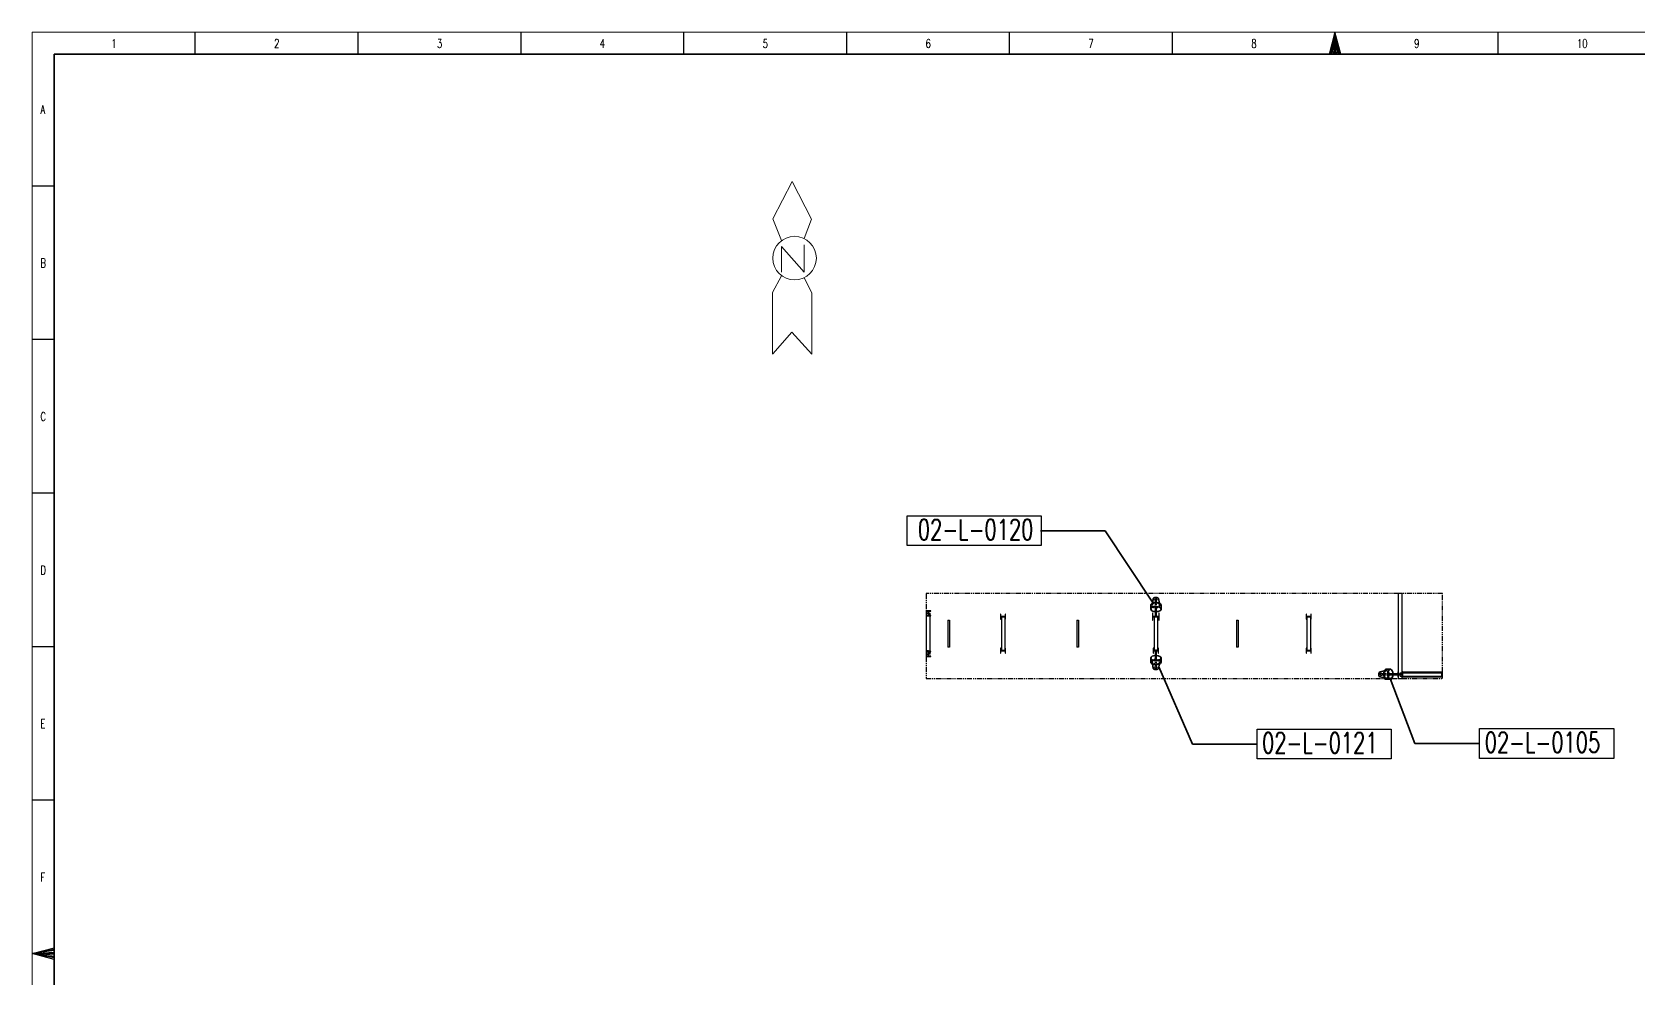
# Model space of a CAD drawing. Header units: inches. Extents: x 295136 to 296247, y 2627183 to 2627409.
# Drawn here: x 295927.9 to 296124.4, y 2627293.2 to 2627409 of the extents above; entities that cross this region are included whole.
import ezdxf

# ---------------------------------------------------------------- set-up
doc = ezdxf.new("R2010")
doc.units = ezdxf.units.IN
doc.header["$MEASUREMENT"] = 0
doc.linetypes.add('PIPE LAMP 2-EMBED 1_DWG$0$HIDDEN2', pattern=[0.1875, 0.125, -0.0625])
doc.linetypes.add('PIPE LAMP 2-EMBED 1_DWG$0$PHANTOM2', pattern=[1.25, 0.625, -0.125, 0.125, -0.125, 0.125, -0.125])
doc.layers.add('_Auto', color=7, linetype='Continuous')
doc.layers.add('PIPE LAMP 2-EMBED 1_DWG$0$DwgTemplate', color=7, linetype='Continuous')
doc.styles.add('TEG BORDER', font='txt_qlt.shx', dxfattribs={"width": 0.7, "bigfont": 'hztxt.shx'})
doc.styles.add('txt.shx', font='')
doc.styles.get('txt.shx').set_extended_font_data('txt.shx')
doc.dimstyles.new('ANSI_L', dxfattribs={"dimtxt": 0.18, "dimasz": 0.18, "dimexe": 0.18, "dimexo": 0.0625, "dimgap": 0.09, "dimtad": 0, "dimtih": 1, "dimtoh": 1, "dimdec": 4, "dimzin": 0, "dimdsep": 46, "dimtxsty": 'Standard', "dimcen": 0.09, "dimadec": 0, "dimazin": 0, "dimtfac": 1, "dimtdec": 4, "dimtofl": 0, "dimtmove": 0, "dimatfit": 3, "dimfxl": 1, "dimtolj": 1, "dimtzin": 0, "dimarcsym": 0})

# ---------------------------------------------------------------- blocks, each defined once
blk = doc.blocks.new('240 BORDER A2')
for p, q in [((37.12, 420), (37.12, 415)), ((74.25, 420), (74.25, 415)), ((111.38, 420), (111.38, 415)), ((148.5, 420), (148.5, 415)), ((185.63, 420), (185.63, 415)), ((222.75, 420), (222.75, 415)), ((259.88, 420), (259.88, 415)), ((297, 420), (297, 415)), ((334.12, 420), (334.12, 415)), ((0, 385), (5, 385)), ((0, 350), (5, 350)), ((0, 315), (5, 315)), ((0, 280), (5, 280)), ((0, 245), (5, 245)), ((5, 210), (0, 210)), ((1.25, 210), (3.75, 210))]:
    blk.add_line(p, q)
at = {"linetype": 'Continuous'}
for p, q in [((489, 415), (5, 415)), ((5, 415), (5, 5))]:
    blk.add_line(p, q, dxfattribs=at)
at = {"color": 5, "lineweight": 15}
blk.add_lwpolyline([(0, 420), (594, 420), (594, 0), (0, 0)], close=True, dxfattribs=at)
for points in [[(297, 420), (295.66, 415), (298.34, 415), (297, 420), (296, 415), (296.33, 415), (297, 420), (296.67, 415), (297.33, 415), (297, 420), (297.67, 415), (298, 415), (297, 420)], [(0, 210), (5, 211.34), (5, 208.66), (0, 210), (5, 211), (5, 210.67), (0, 210), (5, 210.33), (5, 209.67), (0, 210), (5, 209.33), (5, 209), (0, 210)]]:
    blk.add_lwpolyline(points)
blk.add_lwpolyline([(5, 415), (589, 415), (589, 5), (5, 5)], close=True)
at = {"char_height": 2, "width": 2, "attachment_point": 1, "style": 'TEG BORDER'}
for s, insert in [('1', (18.05, 418.41)), ('2', (55.17, 418.41)), ('3', (92.3, 418.41)), ('4', (129.42, 418.41)), ('5', (166.55, 418.41)), ('6', (203.67, 418.41)), ('7', (240.8, 418.41)), ('8', (277.92, 418.41)), ('9', (315.05, 418.41)), ('\\pi2.2204e-016;10', (352.17, 418.41)), ('A', (1.91, 403.39)), ('B', (1.91, 368.39)), ('C', (1.91, 333.39)), ('D', (1.91, 298.39)), ('E', (1.91, 263.39)), ('F', (1.91, 228.39))]:
    blk.add_mtext(s, dxfattribs=dict(at, insert=insert))

msp = doc.modelspace()

# ---------------------------------------------------------------- linework, layer by layer
at = {"layer": '_Auto', "color": 7, "linetype": 'Continuous', "lineweight": 15}
for p, q in [((296018.5356, 2627386.1245), (296020.8939, 2627390.6889)), ((296023.2559, 2627386.0892), (296020.8794, 2627390.6889)), ((296019.5908, 2627383.4473), (296018.5356, 2627386.1245)), ((296022.3484, 2627383.7057), (296023.2559, 2627386.0892)), ((296022.3501, 2627379.5685), (296022.3501, 2627382.9137)), ((296019.5908, 2627382.7458), (296022.3501, 2627379.5685)), ((296019.5908, 2627379.5685), (296019.5908, 2627382.7458)), ((296018.4869, 2627377.0772), (296019.5908, 2627379.1559)), ((296018.4748, 2627377.0411), (296018.4748, 2627369.5312)), ((296023.2984, 2627377.061), (296022.3501, 2627378.8983)), ((296023.2984, 2627377.061), (296023.2984, 2627369.5673)), ((296018.523, 2627369.6035), (296020.8357, 2627372.2618)), ((296023.2889, 2627369.5673), (296020.8357, 2627372.2618))]:
    msp.add_line(p, q, dxfattribs=at)
at = {"layer": '_Auto', "color": 7, "linetype": 'Continuous', "lineweight": 25}
for points in [[(296034.9579, 2627349.7688), (296051.3764, 2627349.7688), (296051.3764, 2627346.1202), (296034.9579, 2627346.1202)], [(296077.7906, 2627323.6675), (296094.2091, 2627323.6675), (296094.2091, 2627320.0189), (296077.7906, 2627320.0189)], [(296105.0345, 2627323.7399), (296121.453, 2627323.7399), (296121.453, 2627320.0914), (296105.0345, 2627320.0914)]]:
    msp.add_lwpolyline(points, close=True, dxfattribs=at)
at = {"layer": '_Auto', "color": 7, "linetype": 'Continuous', "lineweight": 15}
msp.add_circle((296021.1827, 2627381.3016), 2.6718, dxfattribs=at)
at = {"layer": 'PIPE LAMP 2-EMBED 1_DWG$0$DwgTemplate', "color": 1, "linetype": 'Continuous', "lineweight": 35}
for p, q in [((296065.0924, 2627339.6406), (296064.9781, 2627339.0893)), ((296065.7223, 2627339.6406), (296065.8366, 2627339.0893)), ((296064.7741, 2627338.8565), (296064.7741, 2627338.3629)), ((296065.3546, 2627338.3629), (296065.3546, 2627337.4488)), ((296065.4601, 2627338.3629), (296065.4601, 2627337.4488)), ((296066.0406, 2627338.8565), (296066.0406, 2627338.3629)), ((296064.7741, 2627331.8737), (296064.7741, 2627332.3673)), ((296065.3546, 2627332.3673), (296065.3546, 2627333.2624)), ((296065.4601, 2627332.3673), (296065.4601, 2627333.2624)), ((296066.0406, 2627331.8737), (296066.0406, 2627332.3673)), ((296065.0924, 2627331.0896), (296064.9781, 2627331.6409)), ((296065.7223, 2627331.0896), (296065.8366, 2627331.6409)), ((296092.8236, 2627330.6816), (296093.3749, 2627330.7959)), ((296092.8236, 2627330.0517), (296093.3749, 2627329.9374)), ((296093.4108, 2627329.8708), (296093.9044, 2627329.8708)), ((296094.1013, 2627330.9999), (296093.6077, 2627330.9999)), ((296093.9044, 2627329.8708), (296094.2983, 2627329.8708)), ((296094.1013, 2627330.4194), (296095.012, 2627330.4194)), ((296094.1013, 2627330.3139), (296095.012, 2627330.3139)), ((296095.012, 2627330.4194), (296095.0336, 2627330.4194)), ((296095.012, 2627330.3139), (296095.0336, 2627330.3139))]:
    msp.add_line(p, q, dxfattribs=at)
at = {"layer": 'PIPE LAMP 2-EMBED 1_DWG$0$DwgTemplate', "color": 9, "linetype": 'Continuous', "lineweight": 25}
for p, q in [((296095.5314, 2627340.2478), (296095.1159, 2627340.2478)), ((296095.1159, 2627329.8708), (296095.1159, 2627340.2478)), ((296095.5314, 2627329.8708), (296095.5314, 2627340.2478)), ((296037.2756, 2627338.1594), (296037.2756, 2627338.1178)), ((296037.8767, 2627338.1594), (296037.2756, 2627338.1594)), ((296037.2756, 2627338.1178), (296037.5505, 2627338.1178)), ((296037.2756, 2627338.062), (296037.5651, 2627338.062)), ((296037.2756, 2627338.062), (296037.2756, 2627337.6335)), ((296037.3508, 2627332.8614), (296037.3508, 2627337.8477)), ((296037.3508, 2627337.8477), (296037.7793, 2627337.8477)), ((296037.5505, 2627338.1178), (296037.5505, 2627337.5776)), ((296037.5651, 2627338.062), (296037.5651, 2627337.6335)), ((296037.5796, 2627338.1178), (296037.8767, 2627338.1178)), ((296037.5796, 2627337.5776), (296037.5796, 2627338.1178)), ((296037.7793, 2627332.8614), (296037.7793, 2627337.8477)), ((296037.8767, 2627338.1178), (296037.8767, 2627338.1594)), ((296046.3951, 2627337.7439), (296046.3951, 2627337.1206)), ((296046.4366, 2627337.7439), (296046.3951, 2627337.7439)), ((296046.4366, 2627337.4467), (296046.4366, 2627337.7439)), ((296046.9768, 2627337.7439), (296046.9768, 2627337.4467)), ((296047.0184, 2627337.7439), (296046.9768, 2627337.7439)), ((296047.0184, 2627337.1206), (296047.0184, 2627337.7439)), ((296064.99, 2627337.8477), (296064.99, 2627337.0167)), ((296065.0399, 2627337.8477), (296064.99, 2627337.8477)), ((296065.0399, 2627337.4488), (296065.0399, 2627337.8477)), ((296065.7712, 2627337.8477), (296065.7712, 2627337.4488)), ((296065.8211, 2627337.8477), (296065.7712, 2627337.8477)), ((296065.8211, 2627337.0167), (296065.8211, 2627337.8477)), ((296083.8343, 2627337.7439), (296083.7927, 2627337.7439)), ((296083.7927, 2627337.7439), (296083.7927, 2627337.1206)), ((296083.8343, 2627337.4467), (296083.8343, 2627337.7439)), ((296084.416, 2627337.7439), (296084.3745, 2627337.7439)), ((296084.3745, 2627337.7439), (296084.3745, 2627337.4467)), ((296084.416, 2627337.1206), (296084.416, 2627337.7439)), ((296037.2756, 2627337.6335), (296037.5651, 2627337.6335)), ((296037.2756, 2627337.5776), (296037.2756, 2627337.5361)), ((296037.5505, 2627337.5776), (296037.2756, 2627337.5776)), ((296037.2756, 2627337.5361), (296037.8767, 2627337.5361)), ((296037.8767, 2627337.5776), (296037.5796, 2627337.5776)), ((296037.8767, 2627337.5361), (296037.8767, 2627337.5776)), ((296039.9527, 2627337.0167), (296040.1638, 2627337.0167)), ((296039.9527, 2627337.0167), (296039.9527, 2627333.6924)), ((296040.1638, 2627337.0167), (296040.1638, 2627333.6924)), ((296046.3951, 2627337.1206), (296046.4366, 2627337.1206)), ((296046.9768, 2627337.4467), (296046.4366, 2627337.4467)), ((296046.4366, 2627337.1206), (296046.4366, 2627337.4177)), ((296046.4366, 2627337.4177), (296046.9768, 2627337.4177)), ((296046.4924, 2627337.4177), (296046.4924, 2627333.2915)), ((296046.921, 2627337.4177), (296046.921, 2627333.2915)), ((296046.9768, 2627337.4177), (296046.9768, 2627337.1206)), ((296046.9768, 2627337.1206), (296047.0184, 2627337.1206)), ((296055.7428, 2627337.0167), (296055.7428, 2627333.6924)), ((296055.7428, 2627337.0167), (296055.9539, 2627337.0167)), ((296055.9539, 2627337.0167), (296055.9539, 2627333.6924)), ((296064.99, 2627337.0167), (296065.0399, 2627337.0167)), ((296065.7712, 2627337.4488), (296065.0399, 2627337.4488)), ((296065.0399, 2627337.4156), (296065.7712, 2627337.4156)), ((296065.0399, 2627337.0167), (296065.0399, 2627337.4156)), ((296065.1913, 2627337.4156), (296065.1913, 2627333.2915)), ((296065.6198, 2627337.4156), (296065.6198, 2627333.2915)), ((296065.7712, 2627337.4156), (296065.7712, 2627337.0167)), ((296065.7712, 2627337.0167), (296065.8211, 2627337.0167)), ((296075.2727, 2627337.0167), (296075.4838, 2627337.0167)), ((296075.2727, 2627337.0167), (296075.2727, 2627333.6924)), ((296075.4838, 2627337.0167), (296075.4838, 2627333.6924)), ((296083.7927, 2627337.1206), (296083.8343, 2627337.1206)), ((296084.3745, 2627337.4467), (296083.8343, 2627337.4467)), ((296083.8343, 2627337.4177), (296084.3745, 2627337.4177)), ((296083.8343, 2627337.1206), (296083.8343, 2627337.4177)), ((296083.8901, 2627337.4177), (296083.8901, 2627333.2915)), ((296084.3186, 2627337.4177), (296084.3186, 2627333.2915)), ((296084.3745, 2627337.4177), (296084.3745, 2627337.1206)), ((296084.3745, 2627337.1206), (296084.416, 2627337.1206)), ((296037.2756, 2627333.2899), (296037.5651, 2627333.2899)), ((296037.2756, 2627333.2899), (296037.2756, 2627332.8614)), ((296037.2756, 2627333.173), (296037.2756, 2627333.1315)), ((296037.8767, 2627333.173), (296037.2756, 2627333.173)), ((296037.2756, 2627333.1315), (296037.5505, 2627333.1315)), ((296037.2756, 2627332.8614), (296037.5651, 2627332.8614)), ((296037.2756, 2627332.5913), (296037.2756, 2627332.5497)), ((296037.5505, 2627332.5913), (296037.2756, 2627332.5913)), ((296037.2756, 2627332.5497), (296037.8767, 2627332.5497)), ((296037.7793, 2627332.8614), (296037.3508, 2627332.8614)), ((296037.5505, 2627333.1315), (296037.5505, 2627332.5913)), ((296037.5651, 2627333.2899), (296037.5651, 2627332.8614)), ((296037.5796, 2627333.1315), (296037.8767, 2627333.1315)), ((296037.5796, 2627332.5913), (296037.5796, 2627333.1315)), ((296037.8767, 2627332.5913), (296037.5796, 2627332.5913)), ((296037.8767, 2627333.1315), (296037.8767, 2627333.173)), ((296037.8767, 2627332.5497), (296037.8767, 2627332.5913)), ((296040.1638, 2627333.6924), (296039.9527, 2627333.6924)), ((296046.3951, 2627333.5886), (296046.3951, 2627332.9653)), ((296046.4366, 2627333.5886), (296046.3951, 2627333.5886)), ((296046.3951, 2627332.9653), (296046.4366, 2627332.9653)), ((296046.4366, 2627333.2915), (296046.4366, 2627333.5886)), ((296046.9768, 2627333.2915), (296046.4366, 2627333.2915)), ((296046.4366, 2627332.9653), (296046.4366, 2627333.2624)), ((296046.4366, 2627333.2624), (296046.9768, 2627333.2624)), ((296047.0184, 2627333.5886), (296046.9768, 2627333.5886)), ((296046.9768, 2627333.5886), (296046.9768, 2627333.2915)), ((296046.9768, 2627333.2624), (296046.9768, 2627332.9653)), ((296046.9768, 2627332.9653), (296047.0184, 2627332.9653)), ((296047.0184, 2627332.9653), (296047.0184, 2627333.5886)), ((296055.9539, 2627333.6924), (296055.7428, 2627333.6924)), ((296065.1354, 2627333.5886), (296065.0939, 2627333.5886)), ((296065.0939, 2627333.5886), (296065.0939, 2627332.9653)), ((296065.0939, 2627332.9653), (296065.1354, 2627332.9653)), ((296065.1354, 2627333.2915), (296065.1354, 2627333.5886)), ((296065.6756, 2627333.2915), (296065.1354, 2627333.2915)), ((296065.1354, 2627333.2624), (296065.6756, 2627333.2624)), ((296065.1354, 2627332.9653), (296065.1354, 2627333.2624)), ((296065.7172, 2627333.5886), (296065.6756, 2627333.5886)), ((296065.6756, 2627333.5886), (296065.6756, 2627333.2915)), ((296065.6756, 2627333.2624), (296065.6756, 2627332.9653)), ((296065.6756, 2627332.9653), (296065.7172, 2627332.9653)), ((296065.7172, 2627332.9653), (296065.7172, 2627333.5886)), ((296075.4838, 2627333.6924), (296075.2727, 2627333.6924)), ((296083.7927, 2627333.5886), (296083.7927, 2627332.9653)), ((296083.8343, 2627333.5886), (296083.7927, 2627333.5886)), ((296083.7927, 2627332.9653), (296083.8343, 2627332.9653)), ((296083.8343, 2627333.2915), (296083.8343, 2627333.5886)), ((296084.3745, 2627333.2915), (296083.8343, 2627333.2915)), ((296083.8343, 2627332.9653), (296083.8343, 2627333.2624)), ((296083.8343, 2627333.2624), (296084.3745, 2627333.2624)), ((296084.416, 2627333.5886), (296084.3745, 2627333.5886)), ((296084.3745, 2627333.5886), (296084.3745, 2627333.2915)), ((296084.3745, 2627333.2624), (296084.3745, 2627332.9653)), ((296084.3745, 2627332.9653), (296084.416, 2627332.9653)), ((296084.416, 2627332.9653), (296084.416, 2627333.5886)), ((296095.012, 2627330.6798), (296095.012, 2627330.0566)), ((296095.0536, 2627330.6798), (296095.012, 2627330.6798)), ((296095.012, 2627330.0566), (296095.0536, 2627330.0566)), ((296095.0536, 2627330.3827), (296095.0536, 2627330.6798)), ((296095.5938, 2627330.3827), (296095.0536, 2627330.3827)), ((296095.0536, 2627330.0566), (296095.0536, 2627330.3537)), ((296095.0536, 2627330.3537), (296095.5938, 2627330.3537)), ((296095.1159, 2627329.8708), (296095.5314, 2627329.8708)), ((296095.3237, 2627330.576), (296100.4881, 2627330.576)), ((296095.3237, 2627330.1604), (296095.3237, 2627330.576)), ((296095.3237, 2627330.1604), (296100.4881, 2627330.1604)), ((296095.5314, 2627330.6798), (296095.5938, 2627330.6798)), ((296095.5314, 2627330.0566), (296095.5938, 2627330.0566)), ((296095.6353, 2627330.6798), (296095.5938, 2627330.6798)), ((296095.5938, 2627330.6798), (296095.5938, 2627330.3827)), ((296095.5938, 2627330.3537), (296095.5938, 2627330.0566)), ((296095.5938, 2627330.0566), (296095.6353, 2627330.0566)), ((296095.6353, 2627330.6798), (296100.4881, 2627330.6798)), ((296095.6353, 2627330.0566), (296095.6353, 2627330.6798)), ((296095.6353, 2627330.0566), (296100.4881, 2627330.0566)), ((296100.4881, 2627330.524), (296100.4139, 2627330.524)), ((296100.4139, 2627330.2124), (296100.4139, 2627330.524)), ((296100.443, 2627330.524), (296100.4139, 2627330.524)), ((296100.4139, 2627330.524), (296100.4139, 2627330.2124)), ((296100.4881, 2627330.2124), (296100.4139, 2627330.2124)), ((296100.4139, 2627330.2124), (296100.443, 2627330.2124)), ((296100.443, 2627330.3786), (296100.443, 2627330.524)), ((296100.4881, 2627330.3786), (296100.443, 2627330.3786)), ((296100.443, 2627330.3578), (296100.4881, 2627330.3578)), ((296100.443, 2627330.2124), (296100.443, 2627330.3578)), ((296100.4881, 2627330.576), (296100.4881, 2627330.6798)), ((296100.4881, 2627330.524), (296100.4881, 2627330.576)), ((296100.4881, 2627330.2124), (296100.4881, 2627330.524)), ((296100.4881, 2627330.3578), (296100.4881, 2627330.3786)), ((296100.4881, 2627330.1604), (296100.4881, 2627330.2124)), ((296100.4881, 2627330.0566), (296100.4881, 2627330.1604))]:
    msp.add_line(p, q, dxfattribs=at)
at = {"layer": 'PIPE LAMP 2-EMBED 1_DWG$0$DwgTemplate', "color": 7, "linetype": 'PIPE LAMP 2-EMBED 1_DWG$0$PHANTOM2', "lineweight": 30}
for p, q in [((296037.2756, 2627338.1594), (296037.2756, 2627338.1178)), ((296037.2756, 2627338.1178), (296037.2756, 2627338.062)), ((296037.2756, 2627338.062), (296037.2756, 2627337.6335)), ((296037.2756, 2627337.6335), (296037.2756, 2627337.5776)), ((296037.2756, 2627337.5776), (296037.2756, 2627337.5361)), ((296037.2756, 2627332.8614), (296037.2756, 2627332.5913)), ((296037.2756, 2627332.5913), (296037.2756, 2627332.5497)), ((296094.2983, 2627329.8708), (296095.1159, 2627329.8708)), ((296095.1159, 2627329.8708), (296095.5314, 2627329.8708))]:
    msp.add_line(p, q, dxfattribs=at)
at = {"layer": 'PIPE LAMP 2-EMBED 1_DWG$0$DwgTemplate', "color": 1, "linetype": 'PIPE LAMP 2-EMBED 1_DWG$0$HIDDEN2', "lineweight": 35}
for p, q in [((296064.9781, 2627339.0893), (296064.9349, 2627338.881)), ((296065.3546, 2627339.6243), (296065.3546, 2627338.3629)), ((296065.4601, 2627339.6243), (296065.4601, 2627338.3629)), ((296065.8366, 2627339.0893), (296065.8798, 2627338.881)), ((296065.3546, 2627337.4488), (296065.3546, 2627337.4306)), ((296065.4601, 2627337.4488), (296065.4601, 2627337.4306)), ((296064.9781, 2627331.6409), (296064.9349, 2627331.8493)), ((296065.3546, 2627333.2624), (296065.3546, 2627333.2996)), ((296065.3546, 2627331.1059), (296065.3546, 2627332.3673)), ((296065.4601, 2627333.2624), (296065.4601, 2627333.2996)), ((296065.4601, 2627331.1059), (296065.4601, 2627332.3673)), ((296065.8366, 2627331.6409), (296065.8798, 2627331.8493)), ((296092.8399, 2627330.4194), (296094.1013, 2627330.4194)), ((296092.8399, 2627330.3139), (296094.1013, 2627330.3139)), ((296093.3749, 2627330.7959), (296093.5833, 2627330.8391)), ((296093.3749, 2627329.9374), (296093.5833, 2627329.8942)), ((296093.8047, 2627329.8708), (296093.4108, 2627329.8708)), ((296094.2983, 2627329.8708), (296093.8047, 2627329.8708))]:
    msp.add_line(p, q, dxfattribs=at)
at = {"layer": 'PIPE LAMP 2-EMBED 1_DWG$0$DwgTemplate', "color": 1, "linetype": 'PIPE LAMP 2-EMBED 1_DWG$0$PHANTOM2', "lineweight": 80}
msp.add_line((296093.4108, 2627329.8708), (296094.2983, 2627329.8708), dxfattribs=at)
at = {"layer": 'PIPE LAMP 2-EMBED 1_DWG$0$DwgTemplate', "color": 7, "linetype": 'PIPE LAMP 2-EMBED 1_DWG$0$PHANTOM2', "lineweight": 30}
for points in [[(296095.5314, 2627329.8708), (296100.4881, 2627329.8708), (296100.4881, 2627330.0566), (296100.4881, 2627330.6798), (296100.4881, 2627340.2478), (296095.5314, 2627340.2478), (296095.1159, 2627340.2478), (296037.2756, 2627340.2478), (296037.2756, 2627338.1594)], [(296037.2756, 2627337.5361), (296037.2756, 2627333.2899), (296037.2756, 2627332.8614)], [(296037.2756, 2627332.5497), (296037.2756, 2627329.8708), (296093.4108, 2627329.8708)]]:
    msp.add_lwpolyline(points, dxfattribs=at)
at = {"layer": 'PIPE LAMP 2-EMBED 1_DWG$0$DwgTemplate', "color": 1, "linetype": 'PIPE LAMP 2-EMBED 1_DWG$0$HIDDEN2', "lineweight": 35}
for centre, major_axis, start_param, end_param in [((296065.4074, 2627339.6243), (0.3166, 0), 3.03831087, 6.28318531), ((296065.4074, 2627339.6243), (0.3166, 0), 0, 0.10328178), ((296065.4074, 2627338.8565), (0.6333, 0), 3.14159265, 6.28318531), ((296065.4074, 2627338.3629), (-0.6333, 0), 1.48736624, 1.65422641), ((296065.4074, 2627337.4306), (-0.066, 0), 5.69750718, 9.42477796), ((296065.4074, 2627337.4306), (-0.066, 0), 5.69750718, 9.42477796), ((296065.4074, 2627337.4306), (0.0528, 0), 2.37878229, 6.28318531), ((296065.4074, 2627337.4306), (0.0528, 0), 0, 0.76281036), ((296065.4074, 2627337.4306), (0.066, 0), 0, 0.58567813), ((296065.4074, 2627337.4306), (0.066, 0), 0, 0.58567813), ((296065.4074, 2627331.8737), (-0.6333, 0), 3.14159265, 6.28318531), ((296065.4074, 2627332.3673), (0.6333, 0), 1.48736624, 1.65422641), ((296065.4074, 2627331.1059), (-0.3166, 0), 3.03831087, 6.28318531), ((296065.4074, 2627331.1059), (-0.3166, 0), 0, 0.10328178), ((296092.8399, 2627330.3667), (0, 0.3166), 3.03831087, 6.28318531), ((296092.8399, 2627330.3667), (0, 0.3166), 0, 0.10328178), ((296093.6077, 2627330.3667), (0, -0.6333), 0.67136722, 3.14159265), ((296094.1013, 2627330.3667), (0, -0.6333), 1.48736624, 1.65422641)]:
    msp.add_ellipse(centre, major_axis=major_axis, ratio=0.5, start_param=start_param, end_param=end_param, dxfattribs=at)
at = {"layer": 'PIPE LAMP 2-EMBED 1_DWG$0$DwgTemplate', "color": 1, "linetype": 'Continuous', "lineweight": 35}
for centre, major_axis, start_param, end_param in [((296065.4074, 2627339.6243), (-0.3166, 0), 3.24487444, 6.17990352), ((296065.4074, 2627338.3629), (-0.6333, 0), 3.14159265, 7.77055155), ((296065.4074, 2627338.8565), (-0.6333, 0), 3.14159265, 6.28318531), ((296065.4074, 2627338.3629), (0.6333, 0), 4.79581907, 6.28318531), ((296065.4074, 2627337.4306), (0.066, 0), 0.58567813, 2.55591452), ((296065.4074, 2627337.4306), (0.066, 0), 0.58567813, 2.55591452), ((296065.4074, 2627337.4306), (-0.0528, 0), 3.90440302, 5.52037494), ((296065.4074, 2627332.3673), (-0.6333, 0), 4.79581907, 6.28318531), ((296065.4074, 2627332.3673), (0.6333, 0), 3.14159265, 7.77055155), ((296065.4074, 2627331.8737), (0.6333, 0), 3.14159265, 6.28318531), ((296065.4074, 2627331.1059), (0.3166, 0), 3.24487444, 6.17990352), ((296092.8399, 2627330.3667), (0, -0.3166), 3.24487444, 6.17990352), ((296093.6077, 2627330.3667), (0, 0.6333), 0, 2.47022543), ((296094.1013, 2627330.3667), (0, -0.6333), 1.65422641, 5.61181809), ((296094.1013, 2627330.3667), (0, -0.6333), 0.67136722, 1.48736624), ((296095.0336, 2627330.3667), (0, 0.066), 0.7153409, 2.42625176), ((296095.0336, 2627330.3667), (0, 0.066), 0.7153409, 2.42625176), ((296095.0336, 2627330.3667), (0, 0.0528), 0.96113762, 2.18045504), ((296095.0336, 2627330.3667), (0, 0.066), 0, 0.7153409), ((296095.0336, 2627330.3667), (0, 0.066), 0, 0.7153409), ((296095.0336, 2627330.3667), (0, 0.0528), 0, 0.96113762), ((296095.0336, 2627330.3667), (0, -0.0528), 5.32204769, 7.13877792), ((296095.0336, 2627330.3667), (0, -0.066), 5.56784441, 6.93165536), ((296095.0336, 2627330.3667), (0, -0.066), 5.56784441, 6.93165536), ((296095.0336, 2627330.3667), (0, 0.066), 5.63471525, 6.28318531), ((296095.0336, 2627330.3667), (0, 0.066), 5.63471525, 6.28318531), ((296095.0336, 2627330.3667), (0, 0.0528), 5.4275927, 6.28318531), ((296095.0336, 2627330.3667), (0, 0.066), 4.95857049, 5.63471525), ((296095.0336, 2627330.3667), (0, 0.066), 4.95857049, 5.63471525), ((296095.0336, 2627330.3667), (0, -0.0528), 1.88034414, 2.28600004), ((296095.0336, 2627330.3667), (0, -0.066), 0.64847005, 1.37225196), ((296095.0336, 2627330.3667), (0, -0.0528), 0.85559261, 1.32167436), ((296095.0336, 2627330.3667), (0, -0.066), 0.64847005, 1.37225196), ((296095.0336, 2627330.3667), (0, -0.0528), 1.32167436, 1.88034414), ((296095.0336, 2627330.3667), (0, 0.066), 4.51384461, 4.95857049), ((296095.0336, 2627330.3667), (0, 0.066), 4.51384461, 4.95857049)]:
    msp.add_ellipse(centre, major_axis=major_axis, ratio=0.5, start_param=start_param, end_param=end_param, dxfattribs=at)
at = {"layer": 'PIPE LAMP 2-EMBED 1_DWG$0$DwgTemplate', "color": 1, "linetype": 'PIPE LAMP 2-EMBED 1_DWG$0$HIDDEN2', "lineweight": 35}
for centre, major_axis in [((296065.4074, 2627339.6243), (0.0528, 0)), ((296065.4074, 2627338.8565), (0.475, 0)), ((296065.4074, 2627331.8737), (-0.475, 0)), ((296065.4074, 2627333.2996), (0.066, 0)), ((296065.4074, 2627333.2996), (0.066, 0)), ((296065.4074, 2627333.2996), (-0.0528, 0)), ((296065.4074, 2627331.1059), (-0.0528, 0)), ((296092.8399, 2627330.3667), (0, 0.0528)), ((296093.6077, 2627330.3667), (0, 0.475))]:
    msp.add_ellipse(centre, major_axis=major_axis, ratio=0.5, dxfattribs=at)

# ---------------------------------------------------------------- block references
at = {"xscale": 0.53690472, "yscale": 0.53690472, "zscale": 0.53690472}
msp.add_blockref('240 BORDER A2', (295927.867, 2627183.4571), dxfattribs=at)

# ---------------------------------------------------------------- texts
at = {"layer": '_Auto', "color": 7, "style": 'txt.shx', "width": 0.7}
for s, p in [('02-L-0120', (296036.2782, 2627346.8466)), ('02-L-0121', (296078.4035, 2627320.7453)), ('02-L-0105', (296105.6475, 2627320.8177))]:
    msp.add_text(s, height=2.49318, dxfattribs=at).set_placement(p)

# ---------------------------------------------------------------- leaders
at = {"layer": '_Auto', "color": 136, "linetype": 'Continuous', "lineweight": 35}
for points in [[(296065.0014, 2627339.2016), (296059.1977, 2627347.9445), (296051.2819, 2627347.9445)], [(296065.7678, 2627331.3093), (296069.8748, 2627321.8432), (296077.7906, 2627321.8432)], [(296094.0891, 2627329.8708), (296097.1187, 2627321.9157), (296105.0345, 2627321.9157)]]:
    msp.add_leader(points, dimstyle='ANSI_L', override={"dimscale": 1, "dimtxt": 0.125, "dimasz": 0.125, "dimgap": 0.0625, "dimtad": 0, "dimlwd": 35}, dxfattribs=at)

doc.saveas('drawing.dxf')
